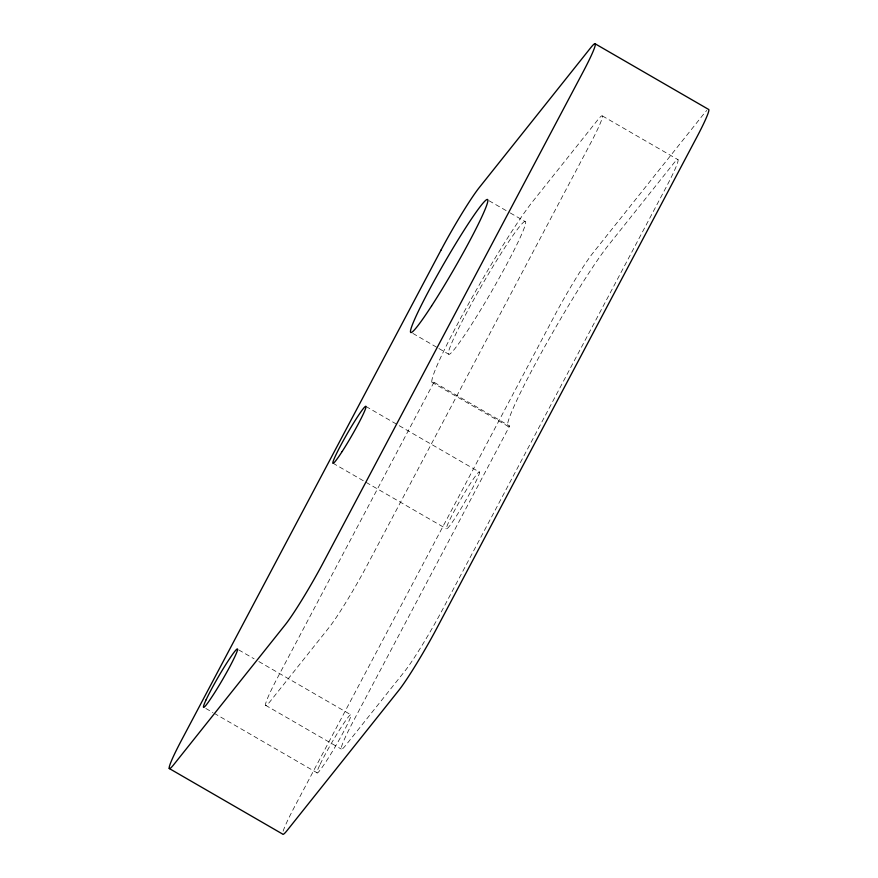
<?xml version="1.0" encoding="UTF-8"?>
<svg xmlns="http://www.w3.org/2000/svg" width="878" height="878" viewBox="0 0 878 878"><rect width="100%" height="100%" fill="white"/><g stroke="black" fill="none" stroke-linecap="round" stroke-linejoin="round"><path stroke-width="0.66" stroke-dasharray="4.39 3.29" d="M433.973 382.237L277.667 677.432A54.787 4.105 -60 0 0 270.183 701.379L328.899 627.715A54.787 4.105 -60 0 0 367.289 565.004L590.301 143.794A54.787 4.105 -60 0 0 597.797 119.847L532.902 201.26A109.574 8.209 -60 0 0 463.43 313.095A109.574 8.209 -60 0 0 433.973 382.237L509.635 426.006L353.34 721.2A54.787 4.105 -60 0 0 345.844 745.148L404.56 671.483A54.787 4.105 -60 0 0 442.962 608.772L665.974 187.563A54.787 4.105 -60 0 0 673.47 163.615L608.575 245.028A109.574 8.209 -60 0 0 539.103 356.863A109.574 8.209 -60 0 0 509.635 426.006M489.035 200.744L509.119 212.3M510.294 212.981L525.648 221.816A76.704 5.74 -60 0 1 470.015 326.901A76.704 5.74 -60 0 1 465.384 315.07A76.704 5.74 -60 0 1 525.648 221.816M602.451 115.962L678.123 159.73M431.767 382.182L507.44 425.951M366.005 406.481L479.509 472.134A32.87 2.458 -60 0 1 455.66 517.164A32.87 2.458 -60 0 1 453.685 512.093A32.87 2.458 -60 0 1 479.509 472.134M332.883 463.145L446.397 528.797M238.717 649.918L254.093 658.807M258.823 661.54L351.046 714.89M265.529 705.264L341.202 749.033M205.836 708.458L212.926 712.563M214.111 713.254L316.98 772.75M412.869 333.399L437.727 347.842M438.912 348.533L448.384 354.032M283.111 831.225A54.787 4.105 -60 0 1 294.81 806.267L554.545 315.729A54.787 4.105 -60 0 1 592.935 253.007L704.189 113.438A54.787 4.105 -60 0 1 706.757 110.485M319.603 765.44A32.87 2.458 -60 0 0 325.025 763.103A32.87 2.458 -60 0 0 348.412 722.188A32.87 2.458 -60 0 0 343.002 724.526A32.87 2.458 -60 0 0 319.603 765.44"/><path stroke-width="1.32" d="M595.328 43.9L708.831 109.552A54.787 4.105 -60 0 1 696.693 137.385L436.97 627.924A54.787 4.105 -60 0 1 398.568 690.646L287.325 830.215A54.787 4.105 -60 0 1 282.672 834.1L169.169 768.448M441.03 250.076L181.307 740.615A54.787 4.105 -60 0 0 173.811 764.562L285.065 624.993A54.787 4.105 -60 0 0 323.455 562.271L583.19 71.733A54.787 4.105 -60 0 0 590.674 47.785L479.432 187.354A54.787 4.105 -60 0 0 441.03 250.076M431.559 305.972A76.704 5.74 -60 0 0 487.85 200.063A76.704 5.74 -60 0 0 428.124 292.089A76.704 5.74 -60 0 0 431.559 305.972M206.1 699.788A32.87 2.458 -60 0 0 211.521 697.45A32.87 2.458 -60 0 0 234.909 656.535A32.87 2.458 -60 0 0 229.487 658.873A32.87 2.458 -60 0 0 206.1 699.788M342.157 451.511A32.87 2.458 -60 0 0 366.005 406.481A32.87 2.458 -60 0 0 340.17 446.441A32.87 2.458 -60 0 0 342.157 451.511"/></g></svg>
